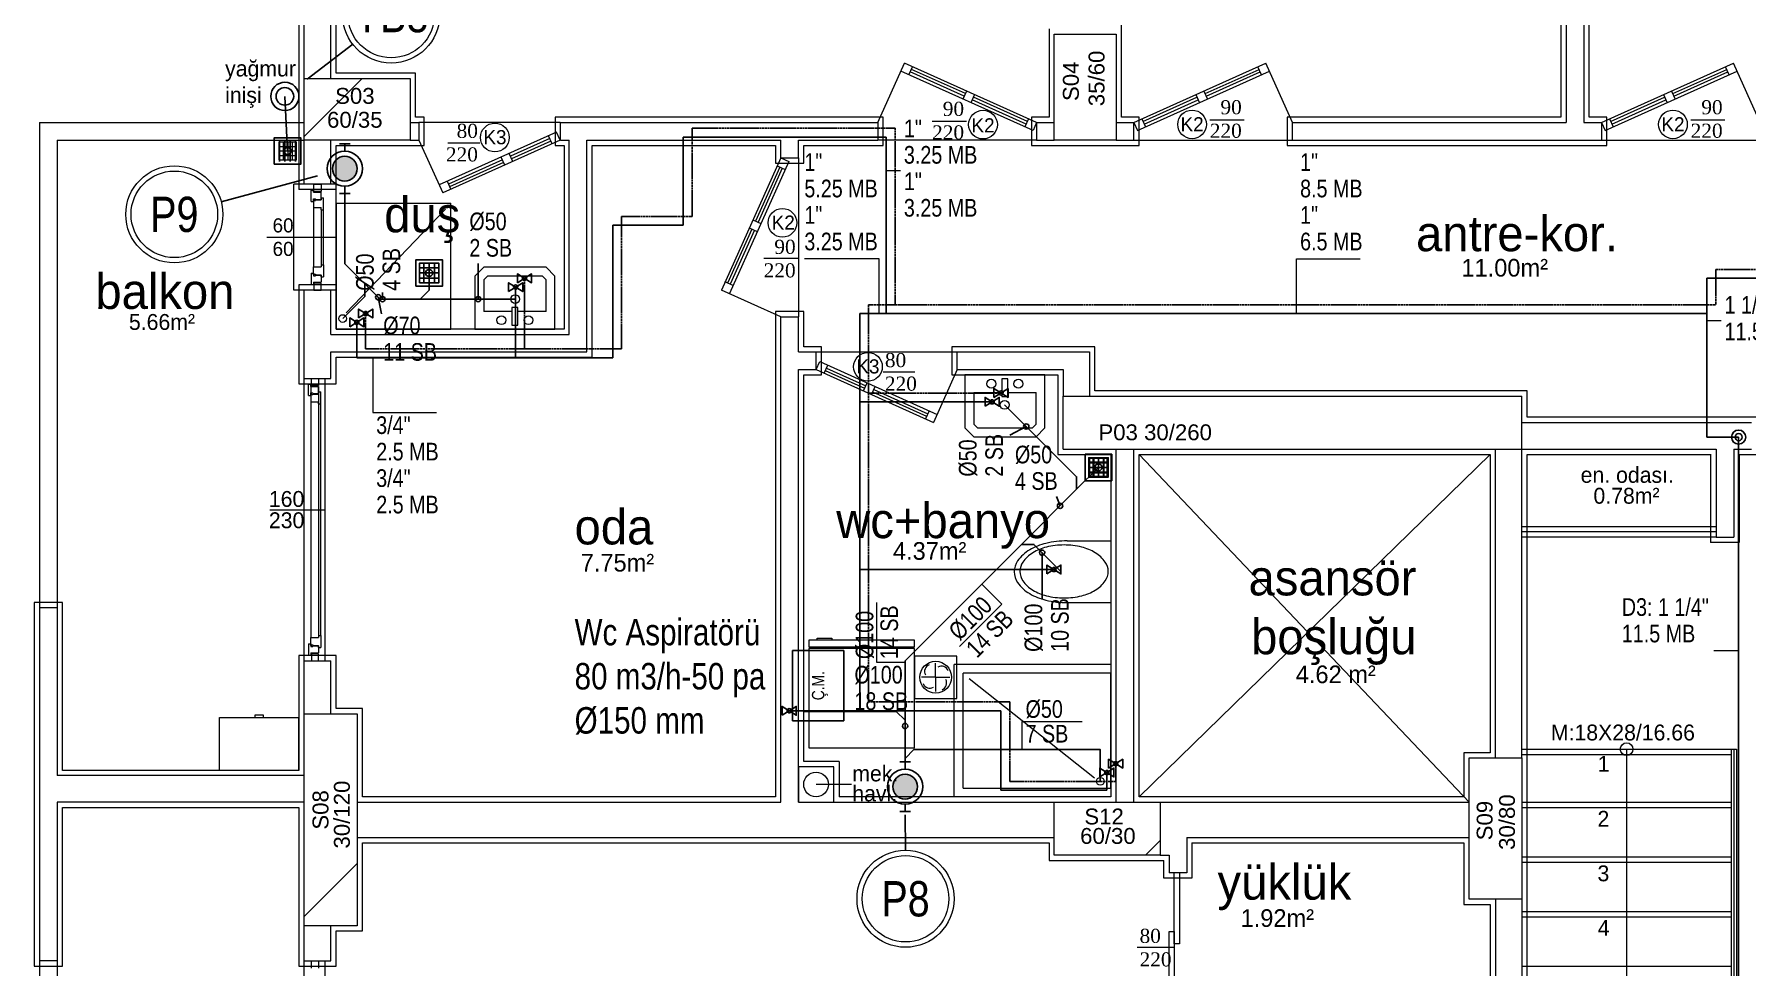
# Model space of a CAD drawing. Header units: centimetres. Extents: x 247352 to 270197, y -444050 to -441150.
# Drawn here: x 252602 to 253573, y -442349 to -441821 of the extents above; entities that cross this region are included whole.
import ezdxf
from ezdxf.enums import TextEntityAlignment as Align

# ---------------------------------------------------------------- set-up
doc = ezdxf.new("R2010")
doc.units = ezdxf.units.CM
doc.linetypes.add('DASHED', pattern=[1.524, 1.27, -0.254])
for name, color, linetype, lineweight in [('ROTAS-MIMARI', 8, 'Continuous', 13), ('ROTAS-MIMARI-YAZI', 8, 'Continuous', 13), ('ROTAS-SIHHI-CIHAZ-YAZI', 1, 'Continuous', 13), ('ROTAS-SIHHI-HAVALANDIRMA-SEMBOL', 30, 'Continuous', 13), ('ROTAS-SIHHI-HAVALANDIRMA-YAZI', 30, 'Continuous', 9), ('ROTAS-SIHHI-KOLON-NO', 6, 'Continuous', 18), ('ROTAS-SIHHI-PIS-SU-CAP', 211, 'Continuous', 18), ('ROTAS-SIHHI-TEMIZ-SU-CAP', 101, 'Continuous', 18), ('ROTAS-SIHHI-YAGMUR-NO', 3, 'Continuous', 18)]:
    doc.layers.add(name, color=color, linetype=linetype, lineweight=lineweight)
for name, color, linetype in [('ROTAS-SEMBOL-KILAVUZ', 9, 'Continuous'), ('ROTAS-SIHHI-PIS-SU', 6, 'Continuous'), ('ROTAS-SIHHI-SEMBOL', 5, 'Continuous'), ('ROTAS-SIHHI-SICAK-SU', 1, 'DASHED'), ('ROTAS-SIHHI-SOGUK-SU', 5, 'Continuous'), ('ROTAS-SIHHI-YAGMUR', 3, 'Continuous')]:
    doc.layers.add(name, color=color, linetype=linetype)
doc.styles.add('arial_1_18', font='arial.ttf', dxfattribs={"height": 0.2})
doc.styles.add('ROTAS-YAZI', font='arial.ttf')
pattern_1 = [(45, (11555268.9, -21881944.5), (-441.941738, 441.941738), []), (45, (11555710.8, -21881944.5), (-441.941738, 441.941738), [781.25, -156.25, 0, -156.25])]

# ---------------------------------------------------------------- blocks, each defined once
blk = doc.blocks.new('ROTAS-S2-PIS-KOLON')
h = blk.add_hatch(color=6)
edge = h.paths.add_edge_path()
edge.add_arc((0, 0), 7, 0, 360)
at = {"color": 30}
for p, q in [((-10, 0), (-14, 0)), ((10, 0), (14, 0))]:
    blk.add_line(p, q, dxfattribs=at)
at = {"color": 1}
for points in [[(-14, -3), (-14, 3)], [(14, -3), (14, 3)]]:
    blk.add_lwpolyline(points, dxfattribs=at)
at = {"color": 30}
blk.add_circle((0, 0), 10, dxfattribs=at)
at = {"color": 6}
blk.add_circle((0, 0), 7, dxfattribs=at)
at = {"style": 'ROTAS-YAZI', "flags": 1}
blk.add_attdef('NO', (0, 0), '', height=5, dxfattribs=at)
blk = doc.blocks.new('ROTAS-S2-YER-SUZGECI')
for p, q in [((-5.5, 3), (5.5, 3)), ((-5.5, 0), (5.5, 0)), ((-3, -5.5), (-3, 5.5)), ((0, -5.5), (0, 5.5)), ((3, -5.5), (3, 5.5)), ((-5.5, -3), (5.5, -3))]:
    blk.add_line(p, q)
for points in [[(-7.5, -7.5), (7.5, -7.5), (7.5, 7.5), (-7.5, 7.5)], [(-5.5, -5.5), (5.5, -5.5), (5.5, 5.5), (-5.5, 5.5)]]:
    blk.add_lwpolyline(points, close=True)
blk.add_circle((0, 0), 2)
blk = doc.blocks.new('ROTAS-S2-TEMIZ-GIRIS')
for radius in [4, 2]:
    blk.add_circle((0, 0), radius)
blk = doc.blocks.new('ROTAS-S2-KURESEL-VANA')
blk.add_lwpolyline([(-4, -2.5), (4, 2.5), (4, -2.5), (-4, 2.5)], close=True)
blk.add_circle((0, 0), 1.2)
blk = doc.blocks.new('ROTAS-S2-BALKON-SUZGECI')
for p, q in [((-4.5, -6), (-4.5, 6)), ((-1.5, -6), (-1.5, 6)), ((1.5, -6), (1.5, 6)), ((4.5, -6), (4.5, 6))]:
    blk.add_line(p, q)
blk.add_lwpolyline([(-7.5, -7.5), (7.5, -7.5), (7.5, 7.5), (-7.5, 7.5)], close=True)
blk.add_circle((0, 0), 2)
blk = doc.blocks.new('ROTAS-S2-KOLON-YAGMUR')
at = {"color": 3}
for radius in [8, 5]:
    blk.add_circle((0, 0), radius, dxfattribs=at)
blk = doc.blocks.new('ROTAS-S2-KOLON-NO')
at = {"color": 1}
for radius in [27.5, 24.5]:
    blk.add_circle((0, 0), radius, dxfattribs=at)
at = {"color": 6, "style": 'ROTAS-YAZI', "width": 0.8}
blk.add_attdef('NO', text='', height=20, dxfattribs=at).set_placement((0, 0), align=Align.MIDDLE_CENTER)
blk = doc.blocks.new('ROTAS-S2-ASPIRATOR')
for q in [(-8, 0), (0, 8), (8, 0), (0, -8)]:
    blk.add_line((0, 0), q)
blk.add_lwpolyline([(-12, -12), (12, -12), (12, 12), (-12, 12)], close=True)
blk.add_circle((0, 0), 9)
for centre, start, end in [((-2.26, 3.3), 110, 210), ((3.3, 2.26), 20, 120), ((-3.3, -2.26), 200, 300), ((2.26, -3.3), 290, 390)]:
    blk.add_arc(centre, 4, start, end)
blk = doc.blocks.new('ROTAS-S2-KOLON-NO-YAGMUR')
at = {"color": 1}
for radius in [27.5, 24.5]:
    blk.add_circle((0, 0), radius, dxfattribs=at)
at = {"color": 3, "style": 'ROTAS-YAZI', "width": 0.8}
blk.add_attdef('NO', text='', height=20, dxfattribs=at).set_placement((0, 0), align=Align.MIDDLE_CENTER)
blk = doc.blocks.new('ROTAS-S2-TS-CAP2')
at = {"style": 'ROTAS-YAZI', "width": 0.8}
for tag, p in [('C1', (0, 15)), ('M1', (0, 0))]:
    blk.add_attdef(tag, p, '', height=10, dxfattribs=at)
blk = doc.blocks.new('ROTAS-S2-PS-CAP-U')
for p, q in [((0, 0), (0, 16)), ((0, 16), (34, 16))]:
    blk.add_line(p, q)
at = {"style": 'ROTAS-YAZI', "width": 0.8}
for tag, p in [('CAP', (2, 18)), ('SB', (2, 4))]:
    blk.add_attdef(tag, p, '', height=10, dxfattribs=at)
blk = doc.blocks.new('ROTAS-S2-PS-CAP-AL')
for p, q in [((0, 0), (0, -16)), ((0, -16), (-34, -16))]:
    blk.add_line(p, q)
at = {"style": 'ROTAS-YAZI', "width": 0.8}
for tag, p in [('CAP', (-32, -14)), ('SB', (-32, -28))]:
    blk.add_attdef(tag, p, '', height=10, dxfattribs=at)
blk = doc.blocks.new('ROTAS-S2-TS-CAP4')
at = {"style": 'ROTAS-YAZI', "width": 0.8}
for tag, p in [('C1', (0, 45)), ('M1', (0, 30)), ('C2', (0, 15)), ('M2', (0, 0))]:
    blk.add_attdef(tag, p, '', height=10, dxfattribs=at)

msp = doc.modelspace()

# ---------------------------------------------------------------- hatches: boundary and pattern name
at = {"layer": 'ROTAS-MIMARI', "ltscale": 0.03}
h = msp.add_hatch(dxfattribs=at)
h.set_pattern_fill('ANSI35', color=256, scale=50, style=0)
h.set_pattern_definition(pattern_1)
h.paths.add_polyline_path([(253215.24, -441820.76), (253180.24, -441820.76), (253180.24, -441880.76), (253215.24, -441880.76)])
h.paths.add_polyline_path([(253211.15, -441863.84), (253211.15, -441827.72), (253197.18, -441827.72), (253197.18, -441863.84)], flags=24)
h.paths.add_polyline_path([(253196.6, -441860.92), (253196.6, -441833.89), (253182.64, -441833.89), (253182.64, -441860.92)], flags=24)
h = msp.add_hatch(dxfattribs=at)
h.set_pattern_fill('ANSI35', color=256, scale=50, style=0)
h.set_pattern_definition(pattern_1)
h.paths.add_polyline_path([(252815.24, -441845.76), (252755.24, -441845.76), (252755.24, -441880.76), (252815.24, -441880.76)])
h.paths.add_polyline_path([(252765.82, -441876.21), (252801.94, -441876.21), (252801.94, -441862.24), (252765.82, -441862.24)], flags=24)
h.paths.add_polyline_path([(252770.41, -441862.66), (252797.43, -441862.66), (252797.43, -441848.69), (252770.41, -441848.69)], flags=24)
h = msp.add_hatch(dxfattribs=at)
h.set_pattern_fill('ANSI35', color=256, scale=50, style=0)
h.set_pattern_definition(pattern_1)
h.paths.add_polyline_path([(253445.24, -442025.76), (253185.24, -442025.76), (253185.24, -442055.76), (253445.24, -442055.76)])
h.paths.add_polyline_path([(253202.91, -442053.25), (253271.89, -442053.25), (253271.89, -442039.28), (253202.91, -442039.28)], flags=24)
h = msp.add_hatch(dxfattribs=at)
h.set_pattern_fill('ANSI35', color=256, scale=50, style=0)
h.set_pattern_definition(pattern_1)
h.paths.add_polyline_path([(252785.24, -442205.76), (252755.24, -442205.76), (252755.24, -442325.76), (252785.24, -442325.76)])
h.paths.add_polyline_path([(252783.54, -442284.37), (252783.54, -442241.25), (252769.57, -442241.25), (252769.57, -442284.37)], flags=24)
h.paths.add_polyline_path([(252771.42, -442273.67), (252771.42, -442246.65), (252757.46, -442246.65), (252757.46, -442273.67)], flags=24)
h = msp.add_hatch(dxfattribs=at)
h.set_pattern_fill('ANSI35', color=256, scale=50, style=0)
h.set_pattern_definition(pattern_1)
h.paths.add_polyline_path([(253445.24, -442230.76), (253415.24, -442230.76), (253415.24, -442310.76), (253445.24, -442310.76)])
h.paths.add_polyline_path([(253443.72, -442285.14), (253443.72, -442249.02), (253429.75, -442249.02), (253429.75, -442285.14)], flags=24)
h.paths.add_polyline_path([(253431.06, -442279.73), (253431.06, -442252.7), (253417.1, -442252.7), (253417.1, -442279.73)], flags=24)
h = msp.add_hatch(dxfattribs=at)
h.set_pattern_fill('ANSI35', color=256, scale=50, style=0)
h.set_pattern_definition(pattern_1)
h.paths.add_polyline_path([(253240.24, -442255.76), (253180.24, -442255.76), (253180.24, -442285.76), (253240.24, -442285.76)])
h.paths.add_polyline_path([(253192.54, -442281.91), (253228.66, -442281.91), (253228.66, -442267.94), (253192.54, -442267.94)], flags=24)
h.paths.add_polyline_path([(253194.94, -442270.89), (253221.96, -442270.89), (253221.96, -442256.93), (253194.94, -442256.93)], flags=24)

# ---------------------------------------------------------------- linework, layer by layer
for p, q in [((253467.24, -441518.76), (253467.24, -441867.76)), ((253470.24, -441515.76), (253470.24, -441870.76)), ((253480.24, -441515.76), (253480.24, -441870.76)), ((253483.24, -441867.76), (253483.24, -441518.76)), ((253218.24, -441822.76), (253218.24, -441533.76)), ((252752.24, -441782.76), (252752.24, -441845.76)), ((252773.24, -441842.76), (252773.24, -441782.76)), ((252755.24, -441845.76), (252755.24, -441785.76)), ((252770.24, -441845.76), (252770.24, -441785.76)), ((253177.24, -441817.76), (253177.24, -441867.76)), ((253218.24, -441867.76), (253218.24, -441822.76)), ((252818.24, -441842.76), (252773.24, -441842.76)), ((252818.24, -441867.76), (252818.24, -441842.76)), ((253080.24, -441870.76), (253095.36, -441837.12)), ((253168.19, -441875.32), (253093.31, -441841.68)), ((253170.24, -441870.76), (253095.36, -441837.12)), ((253097.87, -441843.73), (253099.92, -441839.17)), ((253129.21, -441855.84), (253098.61, -441842.09)), ((253129.85, -441854.4), (253099.25, -441840.65)), ((253225.24, -441870.76), (253300.12, -441837.12)), ((253227.29, -441875.32), (253302.17, -441841.68)), ((253265.63, -441854.4), (253296.23, -441840.65)), ((253266.28, -441855.84), (253296.88, -441842.09)), ((253297.61, -441843.73), (253295.56, -441839.17)), ((253315.24, -441870.76), (253300.12, -441837.12)), ((253490.24, -441870.76), (253565.12, -441837.12)), ((253492.29, -441875.32), (253567.17, -441841.68)), ((253530.63, -441854.4), (253561.23, -441840.65)), ((253531.28, -441855.84), (253561.88, -441842.09)), ((253562.61, -441843.73), (253560.56, -441839.17)), ((253580.24, -441870.76), (253565.12, -441837.12)), ((252752.24, -441845.76), (252752.24, -441880.76)), ((253130.52, -441852.92), (253128.47, -441857.48)), ((253135.08, -441854.97), (253133.03, -441859.53)), ((253164.37, -441871.64), (253133.77, -441857.89)), ((253165.01, -441870.2), (253134.41, -441856.45)), ((253230.47, -441870.2), (253261.07, -441856.45)), ((253231.12, -441871.64), (253261.72, -441857.89)), ((253260.4, -441854.97), (253262.45, -441859.53)), ((253264.96, -441852.92), (253267.01, -441857.48)), ((253495.47, -441870.2), (253526.07, -441856.45)), ((253496.12, -441871.64), (253526.72, -441857.89)), ((253525.4, -441854.97), (253527.45, -441859.53)), ((253529.96, -441852.92), (253532.01, -441857.48)), ((252815.24, -441870.76), (252820.24, -441870.76)), ((252823.24, -441867.76), (252818.24, -441867.76)), ((252900.24, -441870.76), (252820.24, -441870.76)), ((252823.24, -441883.76), (252823.24, -441867.76)), ((253083.24, -441867.76), (252897.43, -441867.76)), ((252897.43, -441867.76), (252897.43, -441883.76)), ((252900.43, -441870.76), (253080.24, -441870.76)), ((252900.43, -441880.76), (252900.43, -441870.76)), ((253080.24, -441870.76), (253080.24, -441880.76)), ((253083.24, -441883.76), (253083.24, -441867.76)), ((253111.11, -441870.08), (253130.43, -441870.08)), ((253165.68, -441868.71), (253163.63, -441873.28)), ((253177.24, -441867.76), (253167.24, -441867.76)), ((253167.24, -441867.76), (253167.24, -441883.76)), ((253170.24, -441870.76), (253168.19, -441875.32)), ((253170.24, -441870.76), (253180.24, -441870.76)), ((253170.24, -441870.76), (253170.24, -441880.76)), ((253215.24, -441870.76), (253225.24, -441870.76)), ((253228.24, -441867.76), (253218.24, -441867.76)), ((253225.24, -441880.76), (253225.24, -441870.76)), ((253225.24, -441870.76), (253227.29, -441875.32)), ((253228.24, -441883.76), (253228.24, -441867.76)), ((253229.8, -441868.71), (253231.85, -441873.28)), ((253268.45, -441869.15), (253287.77, -441869.15)), ((253467.24, -441867.76), (253312.24, -441867.76)), ((253312.24, -441867.76), (253312.24, -441883.76)), ((253315.24, -441870.76), (253470.24, -441870.76)), ((253315.24, -441880.76), (253315.24, -441870.76)), ((253480.24, -441870.76), (253490.24, -441870.76)), ((253493.24, -441867.76), (253483.24, -441867.76)), ((253490.24, -441870.76), (253490.24, -441880.76)), ((253490.24, -441870.76), (253492.29, -441875.32)), ((253493.24, -441883.76), (253493.24, -441867.76)), ((253494.8, -441868.71), (253496.85, -441873.28)), ((253540.93, -441869.15), (253560.25, -441869.15)), ((252752.24, -441880.76), (252752.24, -441908.76)), ((252755.24, -441905.76), (252755.24, -441880.76)), ((252770.24, -441905.76), (252770.24, -441880.76)), ((252815.24, -441880.76), (252820.24, -441880.76)), ((252820.24, -441880.76), (252833.68, -441910.67)), ((252898.19, -441876.2), (252831.63, -441906.11)), ((252900.24, -441880.76), (252833.68, -441910.67)), ((252894.37, -441879.89), (252872.09, -441889.9)), ((252895.01, -441881.33), (252872.73, -441891.34)), ((252895.68, -441882.81), (252893.63, -441878.25)), ((252900.24, -441880.76), (252898.19, -441876.2)), ((252900.43, -441880.76), (252905.43, -441880.76)), ((252905.43, -441990.76), (252905.43, -441880.76)), ((252915.43, -441880.76), (253025.24, -441880.76)), ((252915.43, -442000.76), (252915.43, -441880.76)), ((253025.24, -441890.76), (253025.24, -441880.76)), ((253035.24, -441890.76), (253035.24, -441880.76)), ((253035.24, -441880.76), (253080.24, -441880.76)), ((253170.24, -441880.76), (253080.24, -441880.76)), ((253170.24, -441880.76), (253180.24, -441880.76)), ((253215.24, -441880.76), (253225.24, -441880.76)), ((253225.24, -441880.76), (253315.24, -441880.76)), ((253315.24, -441880.76), (253490.24, -441880.76)), ((253490.24, -441880.76), (253580.24, -441880.76)), ((252750.77, -441881.86), (252740.77, -441881.86)), ((252740.77, -441881.86), (252740.77, -441891.86)), ((252740.77, -441884.33), (252750.77, -441884.33)), ((252740.77, -441886.86), (252750.77, -441886.86)), ((252740.77, -441889.39), (252750.77, -441889.39)), ((252743.24, -441881.86), (252743.24, -441891.86)), ((252745.86, -441881.86), (252745.86, -441891.86)), ((252748.47, -441881.86), (252748.47, -441891.86)), ((252750.77, -441891.86), (252750.77, -441881.86)), ((252773.24, -441908.76), (252773.24, -441883.76)), ((252773.24, -441883.76), (252815.24, -441883.76)), ((252815.24, -441883.76), (252823.24, -441883.76)), ((252836.62, -441882.25), (252854.73, -441882.25)), ((252868.84, -441894.87), (252866.79, -441890.31)), ((252873.4, -441892.82), (252871.35, -441888.26)), ((252897.43, -441883.76), (252902.43, -441883.76)), ((252902.43, -441883.76), (252902.43, -441987.76)), ((252918.43, -441883.76), (253022.24, -441883.76)), ((252918.43, -442003.76), (252918.43, -441883.76)), ((253025.24, -441890.76), (252991.59, -441965.65)), ((253022.24, -441883.76), (253022.24, -441893.76)), ((253025.24, -441890.76), (253035.24, -441890.76)), ((253025.24, -441890.76), (253029.8, -441892.81)), ((253035.24, -441890.76), (253035.24, -441980.76)), ((253038.24, -441893.76), (253038.24, -441883.76)), ((253038.24, -441883.76), (253083.24, -441883.76)), ((253167.24, -441883.76), (253228.24, -441883.76)), ((253312.24, -441883.76), (253493.24, -441883.76)), ((252740.77, -441891.86), (252750.77, -441891.86)), ((252867.53, -441891.95), (252836.93, -441905.7)), ((252868.17, -441893.39), (252837.57, -441907.14)), ((253029.8, -441892.81), (252996.16, -441967.69)), ((253024.68, -441895.99), (253010.93, -441926.59)), ((253026.12, -441896.64), (253012.37, -441927.24)), ((253022.24, -441893.76), (253038.24, -441893.76)), ((253023.19, -441895.32), (253027.75, -441897.37)), ((252749.24, -441965.76), (252749.24, -441905.76)), ((252755.24, -441905.76), (252749.24, -441905.76)), ((252773.24, -441908.76), (252752.24, -441908.76)), ((252770.24, -441905.76), (252755.24, -441905.76)), ((252759.14, -441915.48), (252759.14, -441909.08)), ((252759.14, -441909.08), (252760.54, -441909.08)), ((252760.54, -441910.28), (252760.54, -441909.08)), ((252760.54, -441910.28), (252764.74, -441910.28)), ((252760.74, -441909.76), (252760.74, -441905.76)), ((252760.74, -441905.76), (252764.74, -441905.76)), ((252764.74, -441909.76), (252760.74, -441909.76)), ((252764.74, -441905.76), (252764.74, -441909.76)), ((252764.74, -441914.28), (252764.74, -441910.28)), ((252773.24, -441905.76), (252770.24, -441905.76)), ((252773.24, -441965.76), (252773.24, -441905.76)), ((252836.19, -441904.06), (252838.24, -441908.62)), ((252759.14, -441915.48), (252760.54, -441915.48)), ((252760.54, -441915.48), (252760.54, -441913.98)), ((252760.54, -441913.98), (252761.54, -441913.98)), ((252760.54, -441914.58), (252761.04, -441914.58)), ((252760.54, -441914.58), (252760.54, -441918.98)), ((252760.54, -441918.98), (252764.74, -441918.98)), ((252760.54, -441918.98), (252760.54, -441952.56)), ((252761.04, -441914.88), (252761.04, -441914.58)), ((252761.04, -441914.88), (252761.54, -441914.88)), ((252761.54, -441914.28), (252761.54, -441913.98)), ((252761.54, -441914.28), (252764.74, -441914.28)), ((252761.54, -441914.58), (252764.74, -441914.58)), ((252761.54, -441914.88), (252761.54, -441914.58)), ((252764.74, -441913.38), (252766.14, -441913.38)), ((252764.74, -441913.38), (252764.74, -441914.58)), ((252764.74, -441920.18), (252764.74, -441918.98)), ((252764.74, -441920.18), (252766.14, -441920.18)), ((252764.74, -441920.18), (252764.74, -441951.36)), ((252766.14, -441920.18), (252766.14, -441913.38)), ((252766.14, -441951.36), (252766.14, -441920.18)), ((252773.24, -441987.76), (252773.24, -441916.38)), ((252773.24, -441916.38), (252773.24, -441987.76)), ((252773.24, -441916.38), (252838.24, -441916.38)), ((252835.23, -441919.93), (252779.07, -441978.52)), ((252838.24, -441987.76), (252838.24, -441916.38)), ((253009.44, -441925.92), (253014, -441927.97)), ((252733.97, -441935.76), (252773.24, -441935.76)), ((253008.88, -441931.15), (252995.13, -441961.75)), ((253010.32, -441931.8), (252996.57, -441962.4)), ((253007.39, -441930.49), (253011.95, -441932.53)), ((253015.68, -441947.54), (253035, -441947.54)), ((252759.14, -441956.06), (252759.14, -441962.46)), ((252759.14, -441956.06), (252760.54, -441956.06)), ((252760.54, -441952.56), (252764.74, -441952.56)), ((252760.54, -441956.96), (252760.54, -441952.56)), ((252760.54, -441956.06), (252760.54, -441957.56)), ((252760.54, -441956.96), (252761.04, -441956.96)), ((252760.54, -441957.56), (252761.54, -441957.56)), ((252761.04, -441956.66), (252761.54, -441956.66)), ((252761.04, -441956.66), (252761.04, -441956.96)), ((252761.54, -441956.66), (252761.54, -441956.96)), ((252761.54, -441956.96), (252764.74, -441956.96)), ((252761.54, -441957.26), (252761.54, -441957.56)), ((252761.54, -441957.26), (252764.74, -441957.26)), ((252764.74, -441951.36), (252764.74, -441952.56)), ((252764.74, -441951.36), (252766.14, -441951.36)), ((252764.74, -441958.16), (252764.74, -441956.96)), ((252764.74, -441957.26), (252764.74, -441961.26)), ((252764.74, -441958.16), (252766.14, -441958.16)), ((252766.14, -441951.36), (252766.14, -441958.16)), ((252856.95, -441952.76), (252851.95, -441957.76)), ((252851.95, -441957.76), (252851.95, -441987.76)), ((252892.27, -441952.76), (252856.95, -441952.76)), ((252859.02, -441957.76), (252856.95, -441959.84)), ((252890.2, -441957.76), (252859.02, -441957.76)), ((252892.27, -441959.84), (252890.2, -441957.76)), ((252897.27, -441957.76), (252892.27, -441952.76)), ((252897.27, -441987.76), (252897.27, -441957.76)), ((252755.24, -441965.76), (252749.24, -441965.76)), ((252752.24, -441962.76), (252752.24, -442018.76)), ((252773.24, -441962.76), (252752.24, -441962.76)), ((252755.24, -442015.76), (252755.24, -441965.76)), ((252770.24, -441965.76), (252755.24, -441965.76)), ((252759.14, -441962.46), (252760.54, -441962.46)), ((252760.54, -441961.26), (252760.54, -441962.46)), ((252760.54, -441961.26), (252764.74, -441961.26)), ((252760.74, -441961.76), (252760.74, -441965.76)), ((252764.74, -441961.76), (252760.74, -441961.76)), ((252760.74, -441965.76), (252764.74, -441965.76)), ((252764.74, -441965.76), (252764.74, -441961.76)), ((252770.24, -441990.76), (252770.24, -441965.76)), ((252773.24, -441965.76), (252770.24, -441965.76)), ((252856.95, -441959.84), (252856.95, -441977.76)), ((252892.27, -441977.76), (252892.27, -441959.84)), ((253025.24, -441980.76), (252991.59, -441965.65)), ((252998.2, -441963.13), (252993.64, -441961.08)), ((252872.94, -441977.76), (252856.95, -441977.76)), ((252876.28, -441975.48), (252872.94, -441975.48)), ((252872.94, -441975.48), (252872.94, -441985.48)), ((252876.28, -441985.48), (252876.28, -441975.48)), ((252892.27, -441977.76), (252876.28, -441977.76)), ((253038.24, -441977.76), (253022.24, -441977.76)), ((253022.24, -441977.76), (253022.24, -442252.76)), ((253038.24, -441997.76), (253038.24, -441977.76)), ((252902.43, -441987.76), (252773.24, -441987.76)), ((252773.24, -441987.76), (252838.24, -441987.76)), ((252851.95, -441987.76), (252897.27, -441987.76)), ((252872.94, -441985.48), (252876.28, -441985.48)), ((253025.24, -442255.76), (253025.24, -441980.76)), ((253025.24, -441980.76), (253035.24, -441980.76)), ((253035.24, -442000.76), (253035.24, -441980.76)), ((252770.24, -441990.76), (252905.43, -441990.76)), ((253048.24, -441997.76), (253038.24, -441997.76)), ((253048.24, -442013.76), (253048.24, -441997.76)), ((253203.24, -441997.76), (253122.24, -441997.76)), ((253122.24, -441997.76), (253122.24, -442013.76)), ((253203.24, -442022.76), (253203.24, -441997.76)), ((252770.24, -442015.76), (252770.24, -442000.76)), ((252770.24, -442000.76), (252915.43, -442000.76)), ((252773.24, -442018.76), (252773.24, -442003.76)), ((252773.24, -442003.76), (252918.43, -442003.76)), ((253035.24, -442000.76), (253045.24, -442000.76)), ((253045.24, -442010.76), (253045.24, -442000.76)), ((253045.24, -442000.76), (253125.24, -442000.76)), ((253045.24, -442010.76), (253047.29, -442006.2)), ((253047.29, -442006.2), (253113.85, -442036.11)), ((253125.24, -442000.76), (253200.24, -442000.76)), ((253125.24, -442010.76), (253125.24, -442000.76)), ((253200.24, -442000.76), (253200.24, -442025.76)), ((252755.24, -442015.76), (252770.24, -442015.76)), ((252755.24, -442175.76), (252755.24, -442015.76)), ((252759.25, -442019.76), (252759.25, -442015.76)), ((252763.25, -442015.76), (252763.25, -442019.76)), ((252767.05, -442175.76), (252767.05, -442015.76)), ((253035.24, -442255.76), (253035.24, -442010.76)), ((253035.24, -442010.76), (253045.24, -442010.76)), ((253038.24, -442232.76), (253038.24, -442013.76)), ((253038.24, -442013.76), (253048.24, -442013.76)), ((253045.24, -442010.76), (253111.8, -442040.67)), ((253049.8, -442012.81), (253051.85, -442008.25)), ((253050.47, -442011.33), (253072.75, -442021.34)), ((253051.12, -442009.89), (253073.4, -442019.9)), ((253101.29, -442012.11), (253083.18, -442012.11)), ((253125.24, -442010.76), (253111.8, -442040.67)), ((253122.24, -442013.76), (253182.24, -442013.76)), ((253125.24, -442010.76), (253185.24, -442010.76)), ((253174.91, -442013.76), (253129.58, -442013.76)), ((253129.58, -442013.76), (253129.58, -442043.76)), ((253150.57, -442016.05), (253150.57, -442026.05)), ((253153.92, -442016.05), (253150.57, -442016.05)), ((253153.92, -442026.05), (253153.92, -442016.05)), ((253174.91, -442043.76), (253174.91, -442013.76)), ((253182.24, -442013.76), (253182.24, -442025.76)), ((253185.24, -442010.76), (253185.24, -442025.76)), ((252752.24, -442018.76), (252773.24, -442018.76)), ((252757.65, -442019.06), (252759.05, -442019.06)), ((252757.65, -442025.46), (252757.65, -442019.06)), ((252757.65, -442025.46), (252759.05, -442025.46)), ((252759.05, -442019.06), (252759.05, -442162.56)), ((252759.05, -442020.26), (252759.05, -442019.06)), ((252759.05, -442020.26), (252763.25, -442020.26)), ((252759.05, -442023.96), (252760.05, -442023.96)), ((252759.05, -442025.46), (252759.05, -442023.96)), ((252759.05, -442024.56), (252759.05, -442028.96)), ((252759.05, -442024.56), (252759.55, -442024.56)), ((252763.25, -442019.76), (252759.25, -442019.76)), ((252759.55, -442024.86), (252759.55, -442024.56)), ((252759.55, -442024.86), (252760.05, -442024.86)), ((252760.05, -442024.26), (252760.05, -442023.96)), ((252760.05, -442024.26), (252763.25, -442024.26)), ((252760.05, -442024.86), (252760.05, -442024.56)), ((252760.05, -442024.56), (252763.25, -442024.56)), ((252763.25, -442020.26), (252763.25, -442161.36)), ((252763.25, -442024.26), (252763.25, -442020.26)), ((252763.25, -442023.36), (252763.25, -442024.56)), ((252763.25, -442023.36), (252764.65, -442023.36)), ((252764.65, -442161.36), (252764.65, -442023.36)), ((252764.65, -442030.16), (252764.65, -442023.36)), ((253072.08, -442022.82), (253074.13, -442018.26)), ((253076.64, -442024.87), (253078.69, -442020.31)), ((253077.31, -442023.39), (253107.91, -442037.14)), ((253077.96, -442021.95), (253108.56, -442035.7)), ((253134.58, -442023.76), (253150.57, -442023.76)), ((253134.58, -442023.76), (253134.58, -442041.69)), ((253150.57, -442026.05), (253153.92, -442026.05)), ((253153.92, -442023.76), (253169.91, -442023.76)), ((253169.91, -442041.69), (253169.91, -442023.76)), ((253182.24, -442025.76), (253182.24, -442058.76)), ((253248.24, -442022.76), (253203.24, -442022.76)), ((253412.24, -442022.76), (253248.24, -442022.76)), ((253448.24, -442022.76), (253412.24, -442022.76)), ((253448.24, -442037.76), (253448.24, -442022.76)), ((252759.05, -442028.96), (252763.25, -442028.96)), ((252763.25, -442030.16), (252763.25, -442028.96)), ((252763.25, -442030.16), (252764.65, -442030.16)), ((253109.29, -442034.06), (253107.24, -442038.62)), ((253129.58, -442043.76), (253134.58, -442048.76)), ((253134.58, -442041.69), (253136.65, -442043.76)), ((253136.65, -442043.76), (253167.83, -442043.76)), ((253167.83, -442043.76), (253169.91, -442041.69)), ((253169.91, -442048.76), (253174.91, -442043.76)), ((253445.24, -442040.76), (253575.24, -442040.76)), ((253578.24, -442037.76), (253448.24, -442037.76)), ((253134.58, -442048.76), (253169.91, -442048.76)), ((253215.24, -442255.76), (253215.24, -442055.76)), ((253225.24, -442255.76), (253225.24, -442055.76)), ((253430.24, -442230.76), (253430.24, -442055.76)), ((253445.24, -442055.76), (253555.24, -442055.76)), ((253445.24, -442230.76), (253445.24, -442055.76)), ((253555.24, -442055.73), (253555.24, -442105.73)), ((253565.24, -442055.76), (253575.24, -442055.76)), ((253565.24, -442055.76), (253565.24, -442105.73)), ((253182.24, -442058.76), (253212.24, -442058.76)), ((253210.26, -442061.17), (253200.26, -442061.17)), ((253200.26, -442061.17), (253200.26, -442071.17)), ((253200.26, -442063.64), (253210.26, -442063.64)), ((253202.72, -442061.17), (253202.72, -442071.17)), ((253205.34, -442061.17), (253205.34, -442071.17)), ((253207.96, -442061.17), (253207.96, -442071.17)), ((253210.26, -442071.17), (253210.26, -442061.17)), ((253212.24, -442058.76), (253212.24, -442252.76)), ((253228.24, -442252.76), (253228.24, -442058.76)), ((253228.24, -442058.76), (253245.24, -442058.76)), ((253228.24, -442058.76), (253415.24, -442255.76)), ((253228.24, -442252.76), (253427.24, -442058.76)), ((253245.24, -442058.76), (253415.24, -442058.76)), ((253415.24, -442058.76), (253427.24, -442058.76)), ((253427.24, -442058.76), (253427.24, -442227.76)), ((253448.24, -442230.76), (253448.24, -442058.76)), ((253448.24, -442058.76), (253552.03, -442058.76)), ((253552.03, -442058.73), (253552.03, -442108.73)), ((253568.24, -442058.76), (253578.24, -442058.76)), ((253568.24, -442058.76), (253568.24, -442108.73)), ((253200.26, -442066.17), (253210.26, -442066.17)), ((253200.26, -442068.7), (253210.26, -442068.7)), ((253200.26, -442071.17), (253210.26, -442071.17)), ((252735.65, -442090.18), (252767.05, -442090.18)), ((253555.24, -442099.73), (253445.24, -442099.73)), ((253555.24, -442102.73), (253445.24, -442102.73)), ((253187.52, -442107.76), (253212.41, -442107.76)), ((253212.45, -442142.76), (253212.45, -442107.71)), ((253555.24, -442105.73), (253445.24, -442105.73)), ((253568.24, -442108.73), (253552.03, -442108.73)), ((253555.24, -442105.73), (253565.24, -442105.73)), ((252618.24, -442142.76), (252602.24, -442142.76)), ((252602.24, -442142.76), (252602.24, -442348.76)), ((252618.24, -442237.76), (252618.24, -442142.76)), ((253187.52, -442142.76), (253212.45, -442142.76)), ((252615.24, -442145.76), (252605.24, -442145.76)), ((252605.24, -442145.76), (252605.24, -442345.76)), ((252615.24, -442145.76), (252615.24, -442240.76)), ((252759.05, -442162.56), (252763.25, -442162.56)), ((252759.05, -442166.96), (252759.05, -442162.56)), ((252763.25, -442161.36), (252763.25, -442162.56)), ((252763.25, -442161.36), (252764.65, -442161.36)), ((252764.65, -442161.36), (252764.65, -442168.16)), ((253045.87, -442163.95), (253045.87, -442162.86)), ((253045.87, -442162.86), (253054.19, -442162.86)), ((253054.19, -442162.86), (253054.19, -442163.95)), ((252773.24, -442172.76), (252752.24, -442172.76)), ((252752.24, -442172.76), (252752.24, -442237.76)), ((252757.65, -442166.06), (252757.65, -442172.46)), ((252757.65, -442166.06), (252759.05, -442166.06)), ((252757.65, -442172.46), (252759.05, -442172.46)), ((252759.05, -442166.06), (252759.05, -442167.56)), ((252759.05, -442166.96), (252759.55, -442166.96)), ((252759.05, -442167.56), (252760.05, -442167.56)), ((252759.05, -442171.26), (252759.05, -442172.46)), ((252759.05, -442171.26), (252763.25, -442171.26)), ((252759.25, -442171.76), (252759.25, -442175.76)), ((252763.25, -442171.76), (252759.25, -442171.76)), ((252759.55, -442166.66), (252760.05, -442166.66)), ((252759.55, -442166.66), (252759.55, -442166.96)), ((252760.05, -442166.66), (252760.05, -442166.96)), ((252760.05, -442166.96), (252763.25, -442166.96)), ((252760.05, -442167.26), (252760.05, -442167.56)), ((252760.05, -442167.26), (252763.25, -442167.26)), ((252763.25, -442168.16), (252763.25, -442166.96)), ((252763.25, -442167.26), (252763.25, -442171.26)), ((252763.25, -442168.16), (252764.65, -442168.16)), ((252763.25, -442175.76), (252763.25, -442171.76)), ((252773.24, -442202.76), (252773.24, -442172.76)), ((253041.11, -442168.78), (253041.09, -442224.93)), ((253101.11, -442163.96), (253041.11, -442163.95)), ((253041.11, -442163.95), (253041.11, -442167.79)), ((253041.11, -442167.79), (253101.11, -442167.81)), ((253101.1, -442168.79), (253041.11, -442168.78)), ((253054.19, -442163.95), (253045.87, -442163.95)), ((253046.11, -442168.78), (253046.11, -442167.8)), ((253096.11, -442168.79), (253096.11, -442167.81)), ((253101.09, -442224.95), (253101.1, -442168.79)), ((253101.11, -442167.81), (253101.11, -442163.96)), ((252755.24, -442205.76), (252755.24, -442175.76)), ((252755.24, -442175.76), (252770.24, -442175.76)), ((252770.24, -442205.76), (252770.24, -442175.76)), ((253212.24, -442177.76), (253123.53, -442177.76)), ((253123.53, -442252.76), (253123.53, -442177.76)), ((253212.24, -442182.76), (253128.53, -442182.76)), ((253128.53, -442247.76), (253128.53, -442182.76)), ((253132.07, -442185.77), (253203, -442241.94)), ((253212.24, -442247.76), (253212.24, -442182.76)), ((252707.24, -442207.76), (252752.24, -442207.76)), ((252707.24, -442237.76), (252707.24, -442207.76)), ((252732.23, -442206.47), (252727.25, -442206.47)), ((252727.25, -442206.47), (252727.25, -442207.76)), ((252732.23, -442207.76), (252732.23, -442206.47)), ((252752.24, -442237.76), (252752.24, -442207.76)), ((252788.24, -442202.76), (252773.24, -442202.76)), ((252788.24, -442252.76), (252788.24, -442202.76)), ((253041.09, -442224.93), (253101.09, -442224.95)), ((253427.24, -442227.76), (253412.24, -442227.76)), ((253412.24, -442227.76), (253412.24, -442252.76)), ((253445.24, -442225.76), (253563.74, -442225.76)), ((253445.24, -442228.76), (253563.74, -442228.76)), ((253448.24, -442310.76), (253448.24, -442230.76)), ((253504.49, -442225.76), (253504.49, -442472.76)), ((253563.74, -442225.76), (253563.74, -442651.93)), ((253563.74, -442225.76), (253566.74, -442225.76)), ((253565.24, -442225.76), (253565.24, -442651.54)), ((253566.74, -442225.76), (253566.74, -442654.25)), ((252755.24, -442240.76), (252615.24, -442240.76)), ((252752.24, -442237.76), (252618.24, -442237.76)), ((252752.24, -442237.76), (252707.24, -442237.76)), ((253055.24, -442235.76), (253035.24, -442235.76)), ((253035.24, -442235.76), (253035.24, -442255.76)), ((253058.24, -442232.76), (253038.24, -442232.76)), ((253055.24, -442255.76), (253055.24, -442235.76)), ((253058.24, -442232.76), (253058.24, -442252.76)), ((253065.24, -442245.76), (253045.24, -442245.76)), ((253128.53, -442247.76), (253212.24, -442247.76)), ((252755.24, -442255.76), (252615.24, -442255.76)), ((252615.24, -442255.76), (252615.24, -442345.76)), ((252618.24, -442348.76), (252618.24, -442258.76)), ((252618.24, -442258.76), (252752.24, -442258.76)), ((252752.24, -442258.76), (252752.24, -442325.76)), ((252785.24, -442255.76), (253025.24, -442255.76)), ((253022.24, -442252.76), (252788.24, -442252.76)), ((253035.24, -442255.76), (253180.24, -442255.76)), ((253035.24, -442255.76), (253055.24, -442255.76)), ((253170.24, -442252.76), (253058.24, -442252.76)), ((253212.24, -442252.76), (253170.24, -442252.76)), ((253225.24, -442255.76), (253415.24, -442255.76)), ((253412.24, -442252.76), (253228.24, -442252.76)), ((253445.24, -442255.76), (253563.74, -442255.76)), ((253445.24, -442258.76), (253563.74, -442258.76)), ((252785.24, -442275.76), (253180.24, -442275.76)), ((252788.24, -442328.76), (252788.24, -442278.76)), ((252788.24, -442278.76), (253177.24, -442278.76)), ((253177.24, -442278.76), (253177.24, -442288.76)), ((253255.24, -442275.76), (253415.24, -442275.76)), ((253255.24, -442275.76), (253255.24, -442295.9)), ((253258.24, -442278.76), (253412.24, -442278.76)), ((253258.24, -442278.76), (253258.24, -442298.9)), ((253412.24, -442278.76), (253412.24, -442313.76)), ((253177.24, -442288.76), (253233.24, -442288.76)), ((253233.24, -442288.76), (253242.24, -442288.76)), ((253240.24, -442285.76), (253245.24, -442285.76)), ((253242.24, -442298.9), (253242.24, -442288.76)), ((253245.24, -442285.76), (253245.24, -442295.9)), ((253445.24, -442286.76), (253563.74, -442286.76)), ((253258.24, -442298.9), (253242.24, -442298.9)), ((253255.24, -442295.9), (253245.24, -442295.9)), ((253248.24, -442336.05), (253248.24, -442296.05)), ((253251.24, -442296.05), (253251.24, -442336.05)), ((253445.24, -442289.76), (253563.74, -442289.76)), ((253412.24, -442313.76), (253427.24, -442313.76)), ((253427.24, -442313.76), (253427.24, -442382.76)), ((253430.24, -442310.76), (253430.24, -442385.76)), ((253445.24, -442310.76), (253445.24, -442560.76)), ((253445.24, -442317.76), (253563.74, -442317.76)), ((253448.24, -442525.76), (253448.24, -442310.76)), ((252752.24, -442325.76), (252752.24, -442348.76)), ((252755.24, -442345.76), (252755.24, -442325.76)), ((252770.24, -442345.76), (252770.24, -442325.76)), ((253445.24, -442320.76), (253563.74, -442320.76)), ((252773.24, -442348.76), (252773.24, -442328.76)), ((252773.24, -442328.76), (252788.24, -442328.76)), ((253245.24, -442375.9), (253245.24, -442329.08)), ((253245.24, -442329.08), (253248.24, -442329.08)), ((253248.24, -442329.08), (253248.24, -442375.9)), ((253251.24, -442336.05), (253248.24, -442336.05)), ((252615.24, -442345.76), (252605.24, -442345.76)), ((252755.24, -442345.76), (252770.24, -442345.76)), ((252755.24, -442505.76), (252755.24, -442345.76)), ((252759.25, -442349.76), (252759.25, -442345.76)), ((252763.25, -442345.76), (252763.25, -442349.76)), ((252767.05, -442505.76), (252767.05, -442345.76)), ((253248.24, -442338.06), (253227.13, -442338.06)), ((252602.24, -442348.76), (252618.24, -442348.76)), ((252752.24, -442348.76), (252773.24, -442348.76)), ((253445.24, -442348.76), (253563.74, -442348.76))]:
    msp.add_line(p, q, dxfattribs=at)
for points in [[(253180.24, -441880.76), (253180.24, -441820.76)], [(253180.24, -441820.76), (253215.24, -441820.76)], [(253215.24, -441820.76), (253215.24, -441880.76)], [(252755.24, -441880.76), (252755.24, -441845.76)], [(252755.24, -441845.76), (252815.24, -441845.76)], [(252815.24, -441845.76), (252815.24, -441880.76)], [(252605.24, -441870.76), (252605.24, -442145.76)], [(252605.24, -441870.76), (252755.24, -441870.76)], [(252820.24, -441870.76), (252820.24, -441880.76)], [(252615.24, -441880.76), (252615.24, -442145.76)], [(252615.24, -441880.76), (252755.24, -441880.76)], [(252815.24, -441880.76), (252755.24, -441880.76)], [(253215.24, -441880.76), (253180.24, -441880.76)], [(253185.24, -442055.76), (253185.24, -442025.76)], [(253185.24, -442025.76), (253445.24, -442025.76)], [(253445.24, -442055.76), (253445.24, -442025.76)], [(253185.24, -442055.76), (253445.24, -442055.76)], [(252755.24, -442325.76), (252755.24, -442205.76)], [(252755.24, -442205.76), (252785.24, -442205.76)], [(252785.24, -442205.76), (252785.24, -442325.76)], [(253415.24, -442310.76), (253415.24, -442230.76)], [(253415.24, -442230.76), (253445.24, -442230.76)], [(253445.24, -442230.76), (253445.24, -442310.76)], [(253180.24, -442285.76), (253180.24, -442255.76)], [(253180.24, -442255.76), (253240.24, -442255.76)], [(253240.24, -442255.76), (253240.24, -442285.76)], [(253240.24, -442285.76), (253180.24, -442285.76)], [(253445.24, -442310.76), (253415.24, -442310.76)], [(252785.24, -442325.76), (252755.24, -442325.76)], [(252605.24, -442345.76), (252605.24, -442595.76)], [(252615.24, -442345.76), (252615.24, -442585.76)]]:
    msp.add_lwpolyline(points, dxfattribs=at)
for centre, radius in [((252744.24, -441855.94), 8), ((252744.24, -441855.94), 5), ((252863.26, -441879.27), 8.14), ((253139.84, -441871.94), 8.14), ((253258.31, -441871.84), 8.14), ((253530.79, -441871.84), 8.14), ((253026.18, -441927.59), 8.14), ((252874.74, -441970.81), 2.52), ((252777.04, -441981.81), 2.18), ((252866.95, -441982.76), 2.52), ((252882.27, -441982.76), 2.52), ((253074.65, -442009.13), 8.14), ((253144.58, -442018.76), 2.52), ((253159.91, -442018.76), 2.52), ((253152.11, -442030.72), 2.52), ((253504.49, -442225.76), 3.6), ((253045.24, -442245.76), 7), ((253206.29, -442243.96), 2.18)]:
    msp.add_circle(centre, radius, dxfattribs=at)
for centre, radius, start, end in [((253177.36, -442131.83), 21.94, 120.25644, 144.62219), ((253177.55, -442130.26), 18.4, 120.96376, 145.38051), ((253183.49, -442142.34), 34.11, 103.58371, 120.25644), ((253182.51, -442138.52), 28.03, 103.95685, 120.96376), ((253187.52, -442159.01), 51.26, 90, 103.58371), ((253185.76, -442151.62), 41.53, 90, 103.95685), ((253185.76, -442151.62), 41.53, 76.04315, 90), ((253189.02, -442138.52), 28.03, 59.03624, 76.04315), ((253193.97, -442130.26), 18.4, 34.61949, 59.03624), ((253168.1, -442125.26), 10.58, 144.62219, 180), ((253170.06, -442125.09), 9.3, 145.38051, 180), ((253201.47, -442125.09), 9.3, 0, 34.61949), ((253168.1, -442125.26), 10.58, -180, -144.62219), ((253177.36, -442118.68), 21.94, -144.62219, -120.25644), ((253170.06, -442125.09), 9.3, 180, -145.38051), ((253177.55, -442119.92), 18.4, -145.38051, -120.96376), ((253193.97, -442119.92), 18.4, -59.03624, -34.61949), ((253201.47, -442125.09), 9.3, -34.61949, 0), ((253183.49, -442108.17), 34.11, -120.25644, -103.58371), ((253182.51, -442111.66), 28.03, -120.96376, -103.95685), ((253187.52, -442091.5), 51.26, -103.58371, -90), ((253185.76, -442098.56), 41.53, -103.95685, -90), ((253185.76, -442098.56), 41.53, -90, -76.04315), ((253189.02, -442111.66), 28.03, -76.04315, -59.03624)]:
    msp.add_arc(centre, radius, start, end, dxfattribs=at)
at = {"layer": 'ROTAS-SEMBOL-KILAVUZ'}
for p, q in [((252756.89, -441846.16), (252782.68, -441826.38)), ((252762.75, -441901.04), (252708.17, -441915.66)), ((252853.77, -441970.81), (252853.77, -441950.61)), ((252799.58, -441970.81), (252799.58, -441967.1)), ((252797.14, -441969.75), (252798.98, -441979.07)), ((253164.34, -442042.95), (253155.02, -442047.93)), ((253183.5, -442087.93), (253181.39, -442082.71)), ((253173.33, -442114.44), (253173.33, -442140.91)), ((253095.7, -442212.64), (253095.7, -442207.43)), ((253095.76, -442263), (253095.83, -442283))]:
    msp.add_line(p, q, dxfattribs=at)
for centre in [(252797.14, -441969.75), (252799.58, -441970.81), (252853.77, -441970.81), (253164.34, -442042.95), (253183.5, -442087.93), (253173.33, -442114.44), (253095.7, -442212.64)]:
    msp.add_circle(centre, 1.5, dxfattribs=at)
at = {"layer": 'ROTAS-SIHHI-PIS-SU'}
for points in [[(252778.2, -441906.85), (252778.2, -441950.81), (252789.59, -441962.19), (252798.2, -441970.81), (252821, -441970.81), (252874.74, -441970.81)], [(252826, -441956), (252826, -441965.81), (252821, -441970.81)], [(252777.04, -441981.81), (252789.59, -441969.26), (252789.59, -441962.19)], [(253152.11, -442030.72), (253192.87, -442071.48), (253192.87, -442078.55)], [(253095.7, -442237.05), (253095.7, -442231), (253095.7, -442209.4), (253095.7, -442175.73), (253161.62, -442109.81), (253192.87, -442078.55), (253205.26, -442066.17)], [(253184.14, -442125.26), (253168.69, -442109.81), (253161.62, -442109.81)], [(253038.2, -442204.4), (253090.7, -442204.4), (253095.7, -442209.4)], [(253206.29, -442243.96), (253206.29, -442226), (253100.7, -442226), (253095.7, -442231)]]:
    msp.add_lwpolyline(points, dxfattribs=at)
at = {"layer": 'ROTAS-SIHHI-SEMBOL'}
msp.add_lwpolyline([(253031.9, -442209.7), (253060.9, -442209.7), (253060.9, -442169.9), (253031.9, -442169.9)], close=True, dxfattribs=at)
at = {"layer": 'ROTAS-SIHHI-SICAK-SU'}
for points in [[(252975.01, -441874), (252975.01, -441924)], [(252975.01, -441874), (253090.01, -441874)], [(253090.01, -441974), (253090.01, -441874)], [(252935.01, -441924), (252935.01, -441999)], [(252935.01, -441924), (252975.01, -441924)], [(252880.01, -441999), (252880.01, -441959)], [(253555.01, -441954), (253625.01, -441954)], [(253555.01, -441954), (253555.01, -441974)], [(253090.01, -441974), (253075.01, -441974)], [(253075.01, -441974), (253075.01, -442024)], [(253090.01, -441974), (253555.01, -441974)], [(252790.01, -441999), (252790.01, -441979)], [(252880.01, -441999), (252790.01, -441999)], [(252880.01, -441999), (252935.01, -441999)], [(253075.01, -442024), (253075.01, -442119)], [(253075.01, -442024), (253150.01, -442024)], [(253075.01, -442199), (253075.01, -442119)], [(253155.01, -442199), (253075.01, -442199)], [(253155.01, -442199), (253155.01, -442244)], [(253215.01, -442234), (253215.01, -442244)], [(253215.01, -442244), (253155.01, -442244)]]:
    msp.add_lwpolyline(points, dxfattribs=at)
at = {"layer": 'ROTAS-SIHHI-SOGUK-SU'}
for points in [[(252970.01, -441879), (252970.01, -441929)], [(252970.01, -441879), (253085.01, -441879)], [(253085.01, -441979), (253085.01, -441879)], [(252930.01, -441929), (252930.01, -442004)], [(252930.01, -441929), (252970.01, -441929)], [(253550.01, -441959), (253620.01, -441959)], [(253550.01, -441959), (253550.01, -441979)], [(252875.01, -442004), (252875.01, -441964)], [(252785.01, -442004), (252785.01, -441984)], [(253085.01, -441979), (253070.01, -441979)], [(253070.01, -441979), (253070.01, -442029)], [(253085.01, -441979), (253550.01, -441979)], [(253550.01, -442049), (253550.01, -441979)], [(252875.01, -442004), (252785.01, -442004)], [(252875.01, -442004), (252930.01, -442004)], [(253070.01, -442029), (253070.01, -442124)], [(253070.01, -442029), (253145.01, -442029)], [(253568, -442049), (253550.01, -442049)], [(253678.5, -442395), (253568, -442395), (253568, -442049)], [(253070.01, -442204), (253070.01, -442124)], [(253070.01, -442124), (253180.01, -442124)], [(253070.01, -442204), (253030.01, -442204)], [(253150.01, -442204), (253070.01, -442204)], [(253150.01, -442204), (253150.01, -442249)], [(253210.01, -442239), (253210.01, -442249)], [(253210.01, -442249), (253150.01, -442249)]]:
    msp.add_lwpolyline(points, dxfattribs=at)
at = {"layer": 'ROTAS-SIHHI-TEMIZ-SU-CAP'}
for p, q in [((253085.01, -441898), (253093.01, -441898)), ((253081.01, -441948), (253038.6, -441948)), ((253317.51, -441948), (253353.63, -441948)), ((253550.01, -441983), (253558.01, -441983)), ((252794.01, -442035), (252830.13, -442035))]:
    msp.add_line(p, q, dxfattribs=at)
for points in [[(253085.01, -441929), (253085.01, -441898)], [(253081.01, -441979), (253081.01, -441948)], [(253317.51, -441979), (253317.51, -441948)], [(253550.01, -442014), (253550.01, -441983)], [(252794.01, -442004), (252794.01, -442035)], [(253568, -442170.1), (253554, -442170.1)]]:
    msp.add_lwpolyline(points, dxfattribs=at)
at = {"layer": 'ROTAS-SIHHI-YAGMUR'}
msp.add_lwpolyline([(252745.77, -441886.86), (252744.24, -441855.94)], dxfattribs=at)

# ---------------------------------------------------------------- block references
at = {"layer": 'ROTAS-SIHHI-HAVALANDIRMA-SEMBOL'}
msp.add_blockref('ROTAS-S2-ASPIRATOR', (253113, -442185), dxfattribs=at)
at = {"layer": 'ROTAS-SIHHI-KOLON-NO'}
for p, values in [((252681.61, -441922.78), {'NO': 'P9'}), ((253095.94, -442310.5), {'NO': 'P8'})]:
    msp.add_blockref('ROTAS-S2-KOLON-NO', p, dxfattribs=at).add_auto_attribs(values)
at = {"layer": 'ROTAS-SIHHI-PIS-SU-CAP'}
for name, p, values in [('ROTAS-S2-TS-CAP2', (252848.79, -441946.76), {'C1': 'Ø50', 'M1': '2 SB'}), ('ROTAS-S2-TS-CAP2', (252799.98, -442005.73), {'C1': 'Ø70', 'M1': '11 SB'}), ('ROTAS-S2-TS-CAP2', (253157.93, -442078.85), {'C1': 'Ø50', 'M1': '4 SB'}), ('ROTAS-S2-TS-CAP2', (253066.99, -442203.57), {'C1': 'Ø100', 'M1': '18 SB'}), ('ROTAS-S2-PS-CAP-U', (253161.94, -442226), {'CAP': 'Ø50', 'SB': '7 SB'})]:
    msp.add_blockref(name, p, dxfattribs=at).add_auto_attribs(values)
for name, p, rotation, values in [('ROTAS-S2-TS-CAP2', (252809.59, -441966.1), 90, {'C1': 'Ø50', 'M1': '4 SB'}), ('ROTAS-S2-TS-CAP2', (253151.17, -442071.38), 90, {'C1': 'Ø50', 'M1': '2 SB'}), ('ROTAS-S2-PS-CAP-AL', (253139.21, -442132.22), 44.999999998820876, {'CAP': 'Ø100', 'SB': '14 SB'}), ('ROTAS-S2-PS-CAP-U', (253095.7, -442176.74), 90, {'CAP': 'Ø100', 'SB': '14 SB'}), ('ROTAS-S2-TS-CAP2', (253188.4, -442170.65), 90, {'C1': 'Ø100', 'M1': '10 SB'})]:
    msp.add_blockref(name, p, dxfattribs=dict(at, rotation=rotation)).add_auto_attribs(values)
at = {"layer": 'ROTAS-SIHHI-SEMBOL'}
for name, p in [('ROTAS-S2-KOLON-YAGMUR', (252744.24, -441855.94)), ('ROTAS-S2-BALKON-SUZGECI', (252745.77, -441886.86)), ('ROTAS-S2-YER-SUZGECI', (252826, -441956)), ('ROTAS-S2-KURESEL-VANA', (252880.01, -441959)), ('ROTAS-S2-KURESEL-VANA', (252875.01, -441964)), ('ROTAS-S2-KURESEL-VANA', (252790.01, -441979)), ('ROTAS-S2-KURESEL-VANA', (252785.01, -441984)), ('ROTAS-S2-KURESEL-VANA', (253145.01, -442029)), ('ROTAS-S2-KURESEL-VANA', (253150.01, -442024)), ('ROTAS-S2-TEMIZ-GIRIS', (253568, -442049)), ('ROTAS-S2-YER-SUZGECI', (253205.26, -442066.17)), ('ROTAS-S2-KURESEL-VANA', (253180.01, -442124)), ('ROTAS-S2-KURESEL-VANA', (253030.01, -442204)), ('ROTAS-S2-KURESEL-VANA', (253210.01, -442239)), ('ROTAS-S2-KURESEL-VANA', (253215.01, -442234))]:
    msp.add_blockref(name, p, dxfattribs=at)
for p, rotation in [((252778.2, -441896.9), 90), ((253095.7, -442247), -90.00000000000001)]:
    msp.add_blockref('ROTAS-S2-PIS-KOLON', p, dxfattribs=dict(at, rotation=rotation))
at = {"layer": 'ROTAS-SIHHI-TEMIZ-SU-CAP'}
for name, p, values in [('ROTAS-S2-TS-CAP4', (253095.01, -441924.07), {'C1': '1"', 'M1': '3.25 MB', 'C2': '1"', 'M2': '3.25 MB'}), ('ROTAS-S2-TS-CAP4', (253038.6, -441943.15), {'C1': '1"', 'M1': '5.25 MB', 'C2': '1"', 'M2': '3.25 MB'}), ('ROTAS-S2-TS-CAP4', (253319.51, -441943.15), {'C1': '1"', 'M1': '8.5 MB', 'C2': '1"', 'M2': '6.5 MB'}), ('ROTAS-S2-TS-CAP2', (253560.01, -441994.07), {'C1': '1 1/4"', 'M1': '11.5 MB'}), ('ROTAS-S2-TS-CAP4', (252796.01, -442092.2), {'C1': '3/4"', 'M1': '2.5 MB', 'C2': '3/4"', 'M2': '2.5 MB'}), ('ROTAS-S2-TS-CAP2', (253501.81, -442165.25), {'C1': 'D3: 1 1/4"', 'M1': '11.5 MB'})]:
    msp.add_blockref(name, p, dxfattribs=at).add_auto_attribs(values)
at = {"layer": 'ROTAS-SIHHI-YAGMUR-NO'}
msp.add_blockref('ROTAS-S2-KOLON-NO-YAGMUR', (252804.49, -441809.63), dxfattribs=at).add_auto_attribs({'NO': 'YB8'})

# ---------------------------------------------------------------- texts
at = {"layer": 'ROTAS-MIMARI-YAZI', "ltscale": 0.03, "style": 'arial_1_18'}
for s, p in [('35/60', (253208.67, -441861.51)), ('S04', (253194.12, -441858.59)), ('S08', (252768.94, -442271.35)), ('30/120', (252781.05, -442282.04)), ('S09', (253428.58, -442277.4)), ('30/80', (253441.23, -442282.81))]:
    msp.add_text(s, height=9, rotation=90, dxfattribs=at).set_placement(p)
for s, p in [('S03', (252772.73, -441860.18)), ('60/35', (252768.15, -441873.72)), ('P03 30/260', (253205.24, -442050.76)), ('S12', (253197.27, -442268.41)), ('60/30', (253194.87, -442279.42))]:
    msp.add_text(s, height=9, dxfattribs=at).set_placement(p)
at = {"layer": 'ROTAS-MIMARI-YAZI', "ltscale": 0.03}
for s, height, p in [('60', 8, (252737.29, -441933.03)), ('60', 8, (252737.29, -441946.36)), ('160', 9, (252735.18, -442088.52)), ('230', 9, (252735.2, -442100.59)), ('M:18X28/16.66', 9, (253461.61, -442220.82)), ('1', 9, (253488.17, -442238.56)), ('mek.', 9, (253065.77, -442244.01)), ('havl.', 9, (253065.77, -442255.32)), ('2', 9, (253488.01, -442269.72)), ('3', 9, (253488.01, -442300.61)), ('4', 9, (253488.17, -442331.48))]:
    msp.add_text(s, height=height, dxfattribs=at).set_placement(p)
for s, width, insert, char_height, attachment_point in [('yağmur\\Pinişi', 115.95, (252710.39, -441862.46), 9, 7), ('duş', 237.6489, (252843.65, -441912.94), 20, 3), ('antre-kor.', 237.6489, (253499.65, -441923.67), 20, 3), ('11.00m²', 64.7169, (253459.98, -441948.03), 10, 3), ('balkon', 237.6489, (252715.68, -441956.37), 20, 3), ('5.66m²', 64.7169, (252655.89, -441979.25), 9, 1), ('wc+banyo', 237.6489, (253177.83, -442086.22), 20, 3), ('oda', 237.6489, (252953.02, -442089.77), 20, 3), ('4.37m²', 64.7169, (253130.42, -442108.47), 10, 3), ('7.75m²', 64.7169, (252953.5, -442115.14), 10, 3), ('asansör \\Pboşluğu', 237.6489, (253385.44, -442118.65), 20, 3), ('4.62 m²', 64.7169, (253362.39, -442178.37), 10, 3), ('yüklük', 237.6489, (253348.52, -442290.99), 20, 3), ('1.92m²', 64.7169, (253327.4, -442316.44), 10, 3)]:
    msp.add_mtext_dynamic_manual_height_columns(s, width=width, gutter_width=45, heights=[0], dxfattribs=dict(at, insert=insert, char_height=char_height, attachment_point=attachment_point))
for s, insert, char_height, width, attachment_point in [('{\\fTimes New Roman|b0|i0|c162|p18;90\\P220}', (253129.12, -441859.03), 8, 23.5115, 3), ('{\\fTimes New Roman|b0|i0|c162|p18;90\\P220}', (253286.46, -441858.09), 8, 23.5115, 3), ('{\\fTimes New Roman|b0|i0|c162|p18;90\\P220}', (253558.94, -441858.09), 8, 23.5115, 3), ('{\\fTimes New Roman|b0|i0|c162|p18;80\\P220}', (252853.65, -441871.49), 8, 23.5115, 3), ('K2', (253133.32, -441876.36), 8, 23.8917, 7), ('K2', (253251.78, -441875.75), 8, 23.8917, 7), ('K2', (253524.26, -441875.75), 8, 23.8917, 7), ('K3', (252869.83, -441875.07), 8, 23.8917, 3), ('K2', (253033.19, -441931.45), 8, 23.8917, 9), ('{\\fTimes New Roman|b0|i0|c162|p18;90\\P220}', (253033.68, -441958.64), 8, 23.5115, 9), ('K3', (253068.08, -442004.93), 8, 23.8917, 1), ('{\\fTimes New Roman|b0|i0|c162|p18;80\\P220}', (253084.25, -442001.36), 8, 23.5115, 1), ('en. odası.', (253478.47, -442065.88), 9, 163.303, 1), ('0.78m²', (253485.73, -442077.71), 9, 163.303, 1), ('{\\fTimes New Roman|b0|i0|c162|p18;80\\P220}', (253228.55, -442348.97), 8, 23.5115, 7)]:
    msp.add_mtext(s, dxfattribs=dict(at, insert=insert, char_height=char_height, width=width, attachment_point=attachment_point))
at = {"layer": 'ROTAS-SIHHI-CIHAZ-YAZI', "style": 'ROTAS-YAZI', "width": 0.8}
msp.add_text('Ç.M.', height=7, rotation=90, dxfattribs=at).set_placement((253046.4, -442189.8), align=Align.MIDDLE_CENTER)
at = {"layer": 'ROTAS-SIHHI-HAVALANDIRMA-YAZI', "style": 'ROTAS-YAZI', "width": 0.8}
for s, p in [('Wc Aspiratörü', (252908.43, -442166.94)), ('80 m3/h-50 pa', (252908.43, -442191.94)), ('Ø150 mm', (252908.43, -442216.94))]:
    msp.add_text(s, height=15, dxfattribs=at).set_placement(p)

doc.saveas('drawing.dxf')
